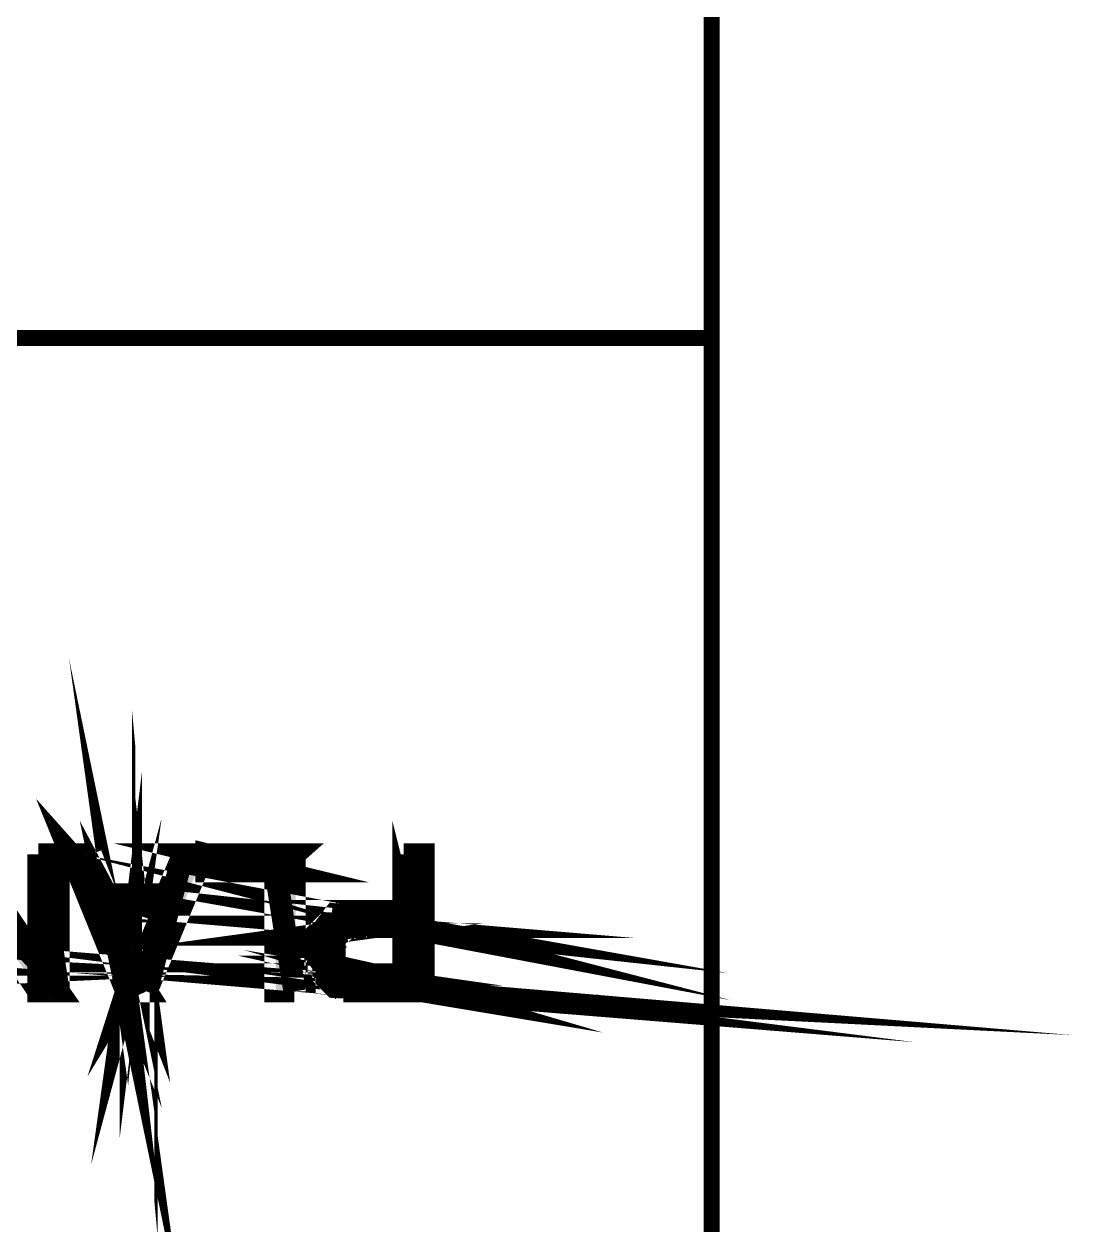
# Model space of a CAD drawing. Header units: inches. Extents: x -524 to 1067, y -71 to 1110.
# Drawn here: x 1006.1 to 1066.7, y 608.4 to 677.9 of the extents above; entities that cross this region are included whole.
import ezdxf

# ---------------------------------------------------------------- set-up
doc = ezdxf.new("R2010")
doc.units = ezdxf.units.IN
doc.header["$MEASUREMENT"] = 0
doc.layers.add('H', color=7, linetype='Continuous')
doc.layers.add('P', color=7, linetype='Continuous')

msp = doc.modelspace()

# ---------------------------------------------------------------- hatches: boundary and pattern name
at = {"layer": 'H', "linetype": 'Continuous'}
for points in [[(1006.891092133144, 623.515823617281), (1006.891092133144, 621.906245108712), (1002.770425157692, 628.1511177349279), (1002.770425157692, 629.7606962434966), (1006.891092133144, 623.515823617281)], [(1006.891092133144, 621.906245108712), (1006.891092133144, 629.7606962434966), (1008.048090743612, 621.906245108712), (1006.891092133144, 621.906245108712)], [(1008.048090743612, 621.906245108712), (1006.891092133144, 629.7606962434966), (1008.048090743612, 629.7606962434966), (1008.048090743612, 621.906245108712)], [(1011.332944842731, 626.541539226359), (1012.041013392986, 621.906245108712), (1008.756159293866, 629.7606962434966), (1010.884014782518, 627.4430491846731), (1014.099521961768, 626.541539226359), (1011.332944842731, 626.541539226359)], [(1010.884014782518, 627.4430491846731), (1008.756159293866, 629.7606962434966), (1009.916807742222, 629.7606962434966), (1010.884014782518, 627.4430491846731)], [(1013.201661841342, 621.906245108712), (1014.099521961768, 626.541539226359), (1014.35866045181, 627.4430491846731), (1015.260170410124, 629.7606962434966), (1013.201661841342, 621.906245108712)], [(1013.201661841342, 621.906245108712), (1015.260170410124, 629.7606962434966), (1016.417169020592, 629.7606962434966), (1013.201661841342, 621.906245108712)], [(1016.676307510633, 628.8591862851825), (1016.676307510633, 629.7606962434966), (1021.764181526381, 629.7606962434966), (1020.603533078025, 628.8591862851825), (1016.676307510633, 628.8591862851825)], [(1021.764181526381, 621.906245108712), (1020.603533078025, 628.8591862851825), (1021.764181526381, 629.7606962434966), (1021.764181526381, 621.906245108712)], [(1028.005404314709, 625.5743321860626), (1025.946895745927, 626.541539226359), (1028.005404314709, 626.541539226359), (1028.005404314709, 629.7606962434966), (1029.166052763065, 629.7606962434966), (1029.166052763065, 621.906245108712), (1028.005404314709, 625.5743321860626)], [(1020.603533078025, 621.906245108712), (1020.603533078025, 628.8591862851825), (1021.764181526381, 621.906245108712), (1020.603533078025, 621.906245108712)], [(1014.099521961768, 626.541539226359), (1010.884014782518, 627.4430491846731), (1014.35866045181, 627.4430491846731), (1014.099521961768, 626.541539226359)], [(1012.041013392986, 621.906245108712), (1011.332944842731, 626.541539226359), (1012.234454801045, 624.4173335755947), (1012.041013392986, 621.906245108712)], [(1013.201661841342, 621.906245108712), (1013.201661841342, 624.2238921675355), (1014.099521961768, 626.541539226359), (1013.201661841342, 621.906245108712)], [(1028.005404314709, 625.5743321860626), (1023.629248687104, 625.8334706761044), (1023.822690095163, 626.092609166146), (1028.005404314709, 625.5743321860626)], [(1028.005404314709, 625.5743321860626), (1023.822690095163, 626.092609166146), (1024.081828585204, 626.2824007363174), (1028.005404314709, 625.5743321860626)], [(1028.005404314709, 625.5743321860626), (1024.081828585204, 626.2824007363174), (1024.271620155376, 626.2824007363174), (1028.005404314709, 625.5743321860626)], [(1028.005404314709, 625.5743321860626), (1024.271620155376, 626.2824007363174), (1024.530758645418, 626.541539226359), (1024.78989713546, 626.541539226359), (1028.005404314709, 625.5743321860626)], [(1028.005404314709, 625.5743321860626), (1024.78989713546, 626.541539226359), (1025.238827195672, 626.541539226359), (1028.005404314709, 625.5743321860626)], [(1028.005404314709, 625.5743321860626), (1025.238827195672, 626.541539226359), (1025.946895745927, 626.541539226359), (1028.005404314709, 625.5743321860626)], [(1023.180318626891, 625.1254021258496), (1024.465061563435, 625.3188435339089), (1024.78989713546, 625.3845406158912), (1024.465061563435, 625.3188435339089), (1024.271620155376, 625.1254021258496), (1024.271620155376, 624.9319607177903), (1024.081828585204, 624.6764720656365), (1024.081828585204, 624.2238921675355), (1022.921180136849, 624.2238921675355), (1022.921180136849, 624.4173335755947), (1023.180318626891, 624.6764720656365), (1023.180318626891, 625.1254021258496)], [(1023.180318626891, 625.1254021258496), (1023.370110197062, 625.3845406158912), (1024.979688705631, 625.5743321860626), (1024.78989713546, 625.3845406158912), (1023.180318626891, 625.1254021258496)], [(1023.370110197062, 625.5743321860626), (1023.629248687104, 625.8334706761044), (1028.005404314709, 625.5743321860626), (1023.370110197062, 625.5743321860626)], [(1023.370110197062, 625.3845406158912), (1023.370110197062, 625.5743321860626), (1024.979688705631, 625.5743321860626), (1023.370110197062, 625.3845406158912)], [(1029.166052763065, 621.906245108712), (1028.005404314709, 622.8077550670259), (1028.005404314709, 625.5743321860626), (1029.166052763065, 621.906245108712)], [(1012.041013392986, 621.906245108712), (1012.234454801045, 624.4173335755947), (1012.234454801045, 623.7749621073225), (1012.041013392986, 621.906245108712)], [(1013.201661841342, 621.906245108712), (1012.9425233513, 623.7749621073225), (1012.9425233513, 623.9647536774937), (1013.201661841342, 624.2238921675355), (1013.201661841342, 621.906245108712)], [(1023.180318626891, 623.3223822092216), (1023.180318626891, 623.7749621073225), (1022.921180136849, 623.9647536774937), (1022.921180136849, 624.2238921675355), (1024.081828585204, 623.9647536774937), (1024.081828585204, 623.7749621073225), (1024.271620155376, 623.515823617281), (1024.271620155376, 623.3223822092216), (1023.180318626891, 623.3223822092216)], [(1024.081828585204, 623.9647536774937), (1022.921180136849, 624.2238921675355), (1024.081828585204, 624.2238921675355), (1024.081828585204, 623.9647536774937)], [(1012.041013392986, 621.906245108712), (1012.234454801045, 623.7749621073225), (1012.493593291087, 623.515823617281), (1012.041013392986, 621.906245108712)], [(1012.041013392986, 621.906245108712), (1012.493593291087, 623.515823617281), (1012.493593291087, 623.3223822092216), (1012.683384861258, 623.0668935570677), (1012.041013392986, 621.906245108712)], [(1013.201661841342, 621.906245108712), (1012.683384861258, 622.8077550670259), (1012.683384861258, 623.0668935570677), (1012.9425233513, 623.3223822092216), (1013.201661841342, 621.906245108712)], [(1013.201661841342, 621.906245108712), (1012.9425233513, 623.3223822092216), (1012.9425233513, 623.7749621073225), (1013.201661841342, 621.906245108712)], [(1023.370110197062, 622.8077550670259), (1023.370110197062, 623.0668935570677), (1023.180318626891, 623.0668935570677), (1023.180318626891, 623.3223822092216), (1024.271620155376, 623.3223822092216), (1024.530758645418, 623.0668935570677), (1024.78989713546, 623.0668935570677), (1024.78989713546, 622.8077550670259), (1023.370110197062, 622.8077550670259)], [(1012.041013392986, 621.906245108712), (1012.683384861258, 623.0668935570677), (1012.683384861258, 622.6143136589666), (1012.041013392986, 621.906245108712)], [(1012.041013392986, 621.906245108712), (1012.683384861258, 622.6143136589666), (1012.683384861258, 622.8077550670259), (1013.201661841342, 621.906245108712), (1012.041013392986, 621.906245108712)], [(1029.166052763065, 621.906245108712), (1023.629248687104, 622.358825006813), (1023.629248687104, 622.6143136589666), (1023.370110197062, 622.8077550670259), (1029.166052763065, 621.906245108712)], [(1029.166052763065, 621.906245108712), (1023.370110197062, 622.8077550670259), (1025.946895745927, 622.8077550670259), (1029.166052763065, 621.906245108712)], [(1029.166052763065, 621.906245108712), (1025.946895745927, 622.8077550670259), (1028.005404314709, 622.8077550670259), (1029.166052763065, 621.906245108712)], [(1029.166052763065, 621.906245108712), (1024.081828585204, 622.0996865167713), (1023.888387177146, 622.358825006813), (1023.629248687104, 622.358825006813), (1023.822690095163, 622.358825006813), (1023.888387177146, 622.358825006813), (1029.166052763065, 621.906245108712)], [(1029.166052763065, 621.906245108712), (1024.081828585204, 622.0996865167713), (1024.271620155376, 622.0996865167713), (1029.166052763065, 621.906245108712)], [(1024.530758645418, 621.906245108712), (1024.271620155376, 622.0996865167713), (1029.166052763065, 621.906245108712), (1024.530758645418, 621.906245108712)]]:
    msp.add_hatch(color=256, dxfattribs=at).paths.add_polyline_path(points)

# ---------------------------------------------------------------- linework, layer by layer
at = {"layer": 'P'}
for points, const_width in [([(322.0245613318464, -70.81108698948174), (322.0245613318464, 746.8657448771235), (1045.838512235043, 746.8657448771235), (1045.838512235043, -42.29125373334466)], 0.927058823529412), ([(1045.838512235043, 659.6966666001433), (322.0245613318464, 659.6966666001433)], 0.927058823529412), ([(1011.332944842731, 626.5415392263592), (1010.818317700536, 627.5087462666554), (1011.975316311004, 621.906245108712), (1011.332944842731, 626.5415392263592)], 1.288392774432608), ([(1013.135964759359, 621.906245108712), (1012.9425233513, 624.0304507594763), (1012.9425233513, 623.7749621073226)], 1.288392774432608), ([(1011.975316311004, 621.906245108712), (1012.234454801045, 624.0304507594763), (1012.234454801045, 623.7749621073226)], 1.288392774432608), ([(1012.9425233513, 623.3223822092218), (1013.135964759359, 621.906245108712), (1012.9425233513, 623.5815206992634), (1012.9425233513, 623.3223822092218)], 1.288392774432608), ([(1010.818317700536, 627.5087462666554), (1011.975316311004, 621.906245108712), (1008.756159293866, 629.8263933254791), (1010.818317700536, 627.5087462666554)], 1.288392774432608), ([(1002.704728075709, 628.151117734928), (1002.704728075709, 629.8263933254791), (1006.891092133144, 623.5815206992634)], 1.288392774432608), ([(1012.427896209105, 623.5815206992634), (1011.975316311004, 621.906245108712), (1012.234454801045, 623.7749621073226)], 1.288392774432608), ([(1028.005404314709, 625.6400292680453), (1028.005404314709, 626.5415392263592), (1029.166052763065, 621.906245108712)], 1.288392774432608), ([(1006.891092133144, 629.8263933254791), (1006.891092133144, 623.5815206992634), (1008.048090743612, 621.906245108712)], 1.288392774432608), ([(1008.048090743612, 621.906245108712), (1006.891092133144, 629.8263933254791)], 1.288392774432608), ([(1008.048090743612, 621.906245108712), (1006.891092133144, 629.8263933254791)], 1.288392774432608), ([(1006.891092133144, 629.8263933254791), (1008.048090743612, 629.8263933254791), (1008.048090743612, 621.906245108712)], 1.288392774432608), ([(1010.818317700536, 627.5087462666554), (1008.756159293866, 629.8263933254791)], 1.288392774432608), ([(1008.756159293866, 629.8263933254791), (1009.916807742222, 629.8263933254791)], 1.288392774432608), ([(1009.916807742222, 629.8263933254791), (1010.818317700536, 627.5087462666554)], 1.288392774432608), ([(1020.603533078025, 628.8591862851827), (1016.610610428651, 629.8263933254791), (1021.698484444399, 629.8263933254791), (1020.603533078025, 628.8591862851827)], 1.288392774432608), ([(1013.135964759359, 621.906245108712), (1014.292963369827, 627.5087462666554), (1015.260170410124, 629.8263933254791)], 1.288392774432608), ([(1015.260170410124, 629.8263933254791), (1013.135964759359, 621.906245108712)], 1.288392774432608), ([(1013.135964759359, 621.906245108712), (1015.260170410124, 629.8263933254791), (1016.417169020592, 629.8263933254791)], 1.288392774432608), ([(1016.417169020592, 629.8263933254791), (1013.135964759359, 621.906245108712)], 1.288392774432608), ([(1016.610610428651, 628.8591862851827), (1020.603533078025, 628.8591862851827), (1016.610610428651, 629.8263933254791), (1016.610610428651, 628.8591862851827)], 1.288392774432608), ([(1021.698484444399, 629.8263933254791), (1020.603533078025, 628.8591862851827)], 1.288392774432608), ([(1021.698484444399, 621.906245108712), (1021.698484444399, 629.8263933254791)], 1.288392774432608), ([(1029.166052763065, 621.906245108712), (1028.005404314709, 629.8263933254791)], 1.288392774432608), ([(1028.005404314709, 629.8263933254791), (1028.005404314709, 626.5415392263592)], 1.288392774432608), ([(1029.166052763065, 621.906245108712), (1028.005404314709, 629.8263933254791)], 1.288392774432608), ([(1028.005404314709, 629.8263933254791), (1029.166052763065, 629.8263933254791), (1029.166052763065, 621.906245108712)], 1.288392774432608), ([(1024.271620155376, 626.3480978183), (1028.005404314709, 625.6400292680453), (1024.530758645418, 626.5415392263592)], 1.288392774432608), ([(1020.603533078025, 628.8591862851827), (1021.698484444399, 621.906245108712)], 1.288392774432608), ([(1021.698484444399, 621.906245108712), (1020.603533078025, 621.906245108712), (1020.603533078025, 628.8591862851827)], 1.288392774432608), ([(1020.603533078025, 628.8591862851827), (1021.698484444399, 621.906245108712)], 1.288392774432608), ([(1006.891092133144, 623.5815206992634), (1002.704728075709, 628.151117734928)], 1.288392774432608), ([(1002.704728075709, 628.151117734928), (1006.891092133144, 621.906245108712)], 1.288392774432608), ([(1006.891092133144, 623.5815206992634), (1002.704728075709, 628.151117734928)], 1.288392774432608), ([(1024.016131503222, 626.3480978183), (1023.822690095163, 626.0926091661461), (1028.005404314709, 625.6400292680453), (1024.016131503222, 626.3480978183)], 1.288392774432608), ([(1010.818317700536, 627.5087462666554), (1014.292963369827, 627.5087462666554), (1010.818317700536, 627.5087462666554), (1010.818317700536, 627.5087462666554), (1014.292963369827, 627.5087462666554)], 1.288392774432608), ([(1010.818317700536, 627.5087462666554), (1014.099521961768, 626.5415392263592)], 1.288392774432608), ([(1011.332944842731, 626.5415392263592), (1010.818317700536, 627.5087462666554)], 1.288392774432608), ([(1010.818317700536, 627.5087462666554), (1014.099521961768, 626.5415392263592)], 1.288392774432608), ([(1014.099521961768, 626.5415392263592), (1013.135964759359, 621.906245108712), (1014.292963369827, 627.5087462666554), (1014.099521961768, 626.5415392263592)], 1.288392774432608), ([(1014.099521961768, 626.5415392263592), (1014.292963369827, 627.5087462666554)], 1.288392774432608), ([(1012.234454801045, 624.4830306575775), (1011.975316311004, 621.906245108712), (1011.332944842731, 626.5415392263592)], 1.288392774432608), ([(1012.683384861258, 623.0668935570677), (1011.975316311004, 621.906245108712), (1012.427896209105, 623.3223822092218)], 1.288392774432608), ([(1011.332944842731, 626.5415392263592), (1012.234454801045, 624.4830306575775)], 1.288392774432608), ([(1014.099521961768, 626.5415392263592), (1011.332944842731, 626.5415392263592)], 1.288392774432608), ([(1014.099521961768, 626.5415392263592), (1013.135964759359, 624.2238921675357)], 1.288392774432608), ([(1013.135964759359, 621.906245108712), (1014.099521961768, 626.5415392263592)], 1.288392774432608), ([(1028.005404314709, 625.6400292680453), (1024.979688705631, 626.5415392263592), (1025.238827195672, 626.5415392263592), (1028.005404314709, 625.6400292680453)], 1.288392774432608), ([(1023.822690095163, 626.0926091661461), (1023.563551605121, 625.8334706761045)], 1.288392774432608), ([(1028.005404314709, 625.6400292680453), (1023.822690095163, 626.0926091661461)], 1.288392774432608), ([(1023.822690095163, 626.0926091661461), (1028.005404314709, 625.6400292680453), (1023.822690095163, 626.0926091661461), (1023.822690095163, 626.0926091661461)], 1.288392774432608), ([(1024.016131503222, 626.3480978183), (1028.005404314709, 625.6400292680453)], 1.288392774432608), ([(1028.005404314709, 625.6400292680453), (1024.271620155376, 626.3480978183), (1024.016131503222, 626.3480978183)], 1.288392774432608), ([(1024.530758645418, 626.5415392263592), (1024.271620155376, 626.3480978183)], 1.288392774432608), ([(1028.005404314709, 625.6400292680453), (1024.271620155376, 626.3480978183)], 1.288392774432608), ([(1024.271620155376, 626.3480978183), (1024.271620155376, 626.3480978183)], 1.288392774432608), ([(1024.271620155376, 626.3480978183), (1028.005404314709, 625.6400292680453)], 1.288392774432608), ([(1028.005404314709, 625.6400292680453), (1024.530758645418, 626.5415392263592)], 1.288392774432608), ([(1024.530758645418, 626.5415392263592), (1024.724200053477, 626.5415392263592)], 1.288392774432608), ([(1024.724200053477, 626.5415392263592), (1028.005404314709, 625.6400292680453)], 1.288392774432608), ([(1024.724200053477, 626.5415392263592), (1028.005404314709, 625.6400292680453)], 1.288392774432608), ([(1024.979688705631, 626.5415392263592), (1024.724200053477, 626.5415392263592)], 1.288392774432608), ([(1028.005404314709, 625.6400292680453), (1024.979688705631, 626.5415392263592)], 1.288392774432608), ([(1025.238827195672, 626.5415392263592), (1028.005404314709, 625.6400292680453)], 1.288392774432608), ([(1025.432268603732, 626.5415392263592), (1025.238827195672, 626.5415392263592)], 1.288392774432608), ([(1028.005404314709, 625.6400292680453), (1025.432268603732, 626.5415392263592)], 1.288392774432608), ([(1028.005404314709, 625.6400292680453), (1025.432268603732, 626.5415392263592)], 1.288392774432608), ([(1025.432268603732, 626.5415392263592), (1025.881198663945, 626.5415392263592), (1028.005404314709, 625.6400292680453)], 1.288392774432608), ([(1028.005404314709, 626.5415392263592), (1025.881198663945, 626.5415392263592)], 1.288392774432608), ([(1025.881198663945, 626.5415392263592), (1025.881198663945, 626.5415392263592), (1028.005404314709, 626.5415392263592)], 1.288392774432608), ([(1025.881198663945, 626.5415392263592), (1028.005404314709, 625.6400292680453), (1025.881198663945, 626.5415392263592), (1028.005404314709, 625.6400292680453), (1028.005404314709, 626.5415392263592)], 1.288392774432608), ([(1028.005404314709, 626.5415392263592), (1025.881198663945, 626.5415392263592)], 1.288392774432608), ([(1028.005404314709, 626.5415392263592), (1029.166052763065, 621.906245108712)], 1.288392774432608), ([(1013.135964759359, 621.906245108712), (1012.683384861258, 623.0668935570677), (1012.683384861258, 622.8734521490085)], 1.288392774432608), ([(1024.530758645418, 625.3845406158912), (1023.114621544908, 625.1910992078319), (1024.271620155376, 625.1910992078319), (1024.530758645418, 625.3845406158912)], 1.288392774432608), ([(1024.724200053477, 625.3845406158912), (1023.114621544908, 625.1910992078319), (1023.370110197062, 625.3845406158912)], 1.288392774432608), ([(1025.881198663945, 625.6400292680453), (1023.563551605121, 625.8334706761045), (1023.370110197062, 625.6400292680453), (1025.881198663945, 625.6400292680453)], 1.288392774432608), ([(1024.724200053477, 625.3845406158912), (1023.114621544908, 625.1910992078319), (1024.724200053477, 625.3845406158912)], 1.288392774432608), ([(1023.370110197062, 625.3845406158912), (1024.979688705631, 625.6400292680453)], 1.288392774432608), ([(1024.979688705631, 625.6400292680453), (1023.370110197062, 625.3845406158912)], 1.288392774432608), ([(1023.370110197062, 625.3845406158912), (1025.238827195672, 625.6400292680453)], 1.288392774432608), ([(1023.370110197062, 625.3845406158912), (1025.238827195672, 625.6400292680453)], 1.288392774432608), ([(1025.238827195672, 625.6400292680453), (1023.370110197062, 625.6400292680453), (1023.370110197062, 625.3845406158912)], 1.288392774432608), ([(1025.238827195672, 625.6400292680453), (1023.370110197062, 625.6400292680453)], 1.288392774432608), ([(1023.370110197062, 625.6400292680453), (1025.432268603732, 625.6400292680453)], 1.288392774432608), ([(1023.370110197062, 625.6400292680453), (1025.432268603732, 625.6400292680453), (1025.687757255886, 625.6400292680453)], 1.288392774432608), ([(1025.687757255886, 625.6400292680453), (1023.370110197062, 625.6400292680453)], 1.288392774432608), ([(1025.881198663945, 625.6400292680453), (1023.370110197062, 625.6400292680453), (1025.881198663945, 625.6400292680453)], 1.288392774432608), ([(1024.724200053477, 625.3845406158912), (1023.370110197062, 625.3845406158912)], 1.288392774432608), ([(1024.724200053477, 625.3845406158912), (1023.370110197062, 625.3845406158912)], 1.288392774432608), ([(1023.370110197062, 625.3845406158912), (1024.724200053477, 625.3845406158912), (1024.724200053477, 625.3845406158912), (1023.370110197062, 625.3845406158912)], 1.288392774432608), ([(1025.881198663945, 625.6400292680453), (1023.563551605121, 625.8334706761045)], 1.288392774432608), ([(1023.563551605121, 625.8334706761045), (1028.005404314709, 625.6400292680453)], 1.288392774432608), ([(1023.563551605121, 625.8334706761045), (1028.005404314709, 625.6400292680453)], 1.288392774432608), ([(1023.563551605121, 625.8334706761045), (1028.005404314709, 625.6400292680453), (1023.563551605121, 625.8334706761045)], 1.288392774432608), ([(1023.563551605121, 625.8334706761045), (1023.563551605121, 625.8334706761045)], 1.288392774432608), ([(1024.979688705631, 625.6400292680453), (1024.724200053477, 625.3845406158912)], 1.288392774432608), ([(1025.238827195672, 625.6400292680453), (1024.979688705631, 625.6400292680453)], 1.288392774432608), ([(1025.432268603732, 625.6400292680453), (1025.238827195672, 625.6400292680453)], 1.288392774432608), ([(1028.005404314709, 625.6400292680453), (1025.881198663945, 625.6400292680453)], 1.288392774432608), ([(1028.005404314709, 625.6400292680453), (1028.005404314709, 622.8734521490085), (1029.166052763065, 621.906245108712)], 1.288392774432608), ([(1029.166052763065, 621.906245108712), (1028.005404314709, 625.6400292680453)], 1.288392774432608), ([(1029.166052763065, 621.906245108712), (1028.005404314709, 625.6400292680453)], 1.288392774432608), ([(1013.135964759359, 621.906245108712), (1012.9425233513, 624.0304507594763), (1013.135964759359, 624.2238921675357), (1013.135964759359, 621.906245108712)], 1.288392774432608), ([(1024.016131503222, 624.4830306575775), (1022.921180136849, 624.4830306575775), (1023.114621544908, 624.6764720656367)], 1.288392774432608), ([(1023.114621544908, 625.1910992078319), (1024.271620155376, 625.1910992078319), (1023.114621544908, 625.1910992078319), (1023.114621544908, 625.1910992078319), (1024.271620155376, 625.1910992078319)], 1.288392774432608), ([(1023.114621544908, 625.1910992078319), (1024.271620155376, 624.9319607177904)], 1.288392774432608), ([(1023.114621544908, 625.1910992078319), (1024.271620155376, 624.9319607177904)], 1.288392774432608), ([(1024.271620155376, 624.9319607177904), (1023.114621544908, 624.9319607177904), (1023.114621544908, 625.1910992078319)], 1.288392774432608), ([(1024.271620155376, 624.9319607177904), (1023.114621544908, 624.9319607177904)], 1.288392774432608), ([(1023.114621544908, 624.9319607177904), (1024.016131503222, 624.6764720656367), (1024.271620155376, 624.9319607177904)], 1.288392774432608), ([(1023.114621544908, 624.9319607177904), (1024.016131503222, 624.6764720656367)], 1.288392774432608), ([(1024.016131503222, 624.6764720656367), (1023.114621544908, 624.6764720656367), (1023.114621544908, 624.9319607177904)], 1.288392774432608), ([(1024.016131503222, 624.6764720656367), (1023.114621544908, 624.6764720656367)], 1.288392774432608), ([(1023.114621544908, 624.6764720656367), (1024.016131503222, 624.4830306575775)], 1.288392774432608), ([(1023.114621544908, 624.6764720656367), (1024.016131503222, 624.4830306575775)], 1.288392774432608), ([(1024.016131503222, 624.4830306575775), (1024.016131503222, 624.6764720656367)], 1.288392774432608), ([(1024.271620155376, 624.9319607177904), (1024.271620155376, 625.1910992078319)], 1.288392774432608), ([(1023.563551605121, 622.3588250068133), (1029.166052763065, 621.906245108712), (1023.563551605121, 622.6143136589667), (1023.563551605121, 622.3588250068133)], 1.288392774432608), ([(1011.975316311004, 621.906245108712), (1012.234454801045, 624.0304507594763), (1012.234454801045, 624.4830306575775)], 1.288392774432608), ([(1012.234454801045, 624.4830306575775), (1011.975316311004, 621.906245108712)], 1.288392774432608), ([(1011.975316311004, 621.906245108712), (1012.683384861258, 622.8734521490085), (1012.683384861258, 622.6143136589667)], 1.288392774432608), ([(1013.135964759359, 621.906245108712), (1012.683384861258, 623.0668935570677), (1012.9425233513, 623.3223822092218), (1013.135964759359, 621.906245108712)], 1.288392774432608), ([(1013.135964759359, 624.2238921675357), (1013.135964759359, 621.906245108712)], 1.288392774432608), ([(1013.135964759359, 624.2238921675357), (1013.135964759359, 621.906245108712), (1013.135964759359, 624.2238921675357), (1013.135964759359, 624.2238921675357)], 1.288392774432608), ([(1024.016131503222, 624.4830306575775), (1022.921180136849, 624.4830306575775)], 1.288392774432608), ([(1022.921180136849, 624.4830306575775), (1024.016131503222, 624.2238921675357)], 1.288392774432608), ([(1022.921180136849, 624.4830306575775), (1024.016131503222, 624.2238921675357)], 1.288392774432608), ([(1024.016131503222, 624.2238921675357), (1022.921180136849, 624.2238921675357), (1022.921180136849, 624.4830306575775)], 1.288392774432608), ([(1022.921180136849, 624.2238921675357), (1024.016131503222, 624.0304507594763), (1022.921180136849, 624.2238921675357), (1024.016131503222, 624.0304507594763)], 1.288392774432608), ([(1024.016131503222, 624.0304507594763), (1022.921180136849, 624.0304507594763), (1022.921180136849, 624.2238921675357)], 1.288392774432608), ([(1024.016131503222, 624.2238921675357), (1022.921180136849, 624.2238921675357)], 1.288392774432608), ([(1022.921180136849, 624.2238921675357), (1024.016131503222, 624.2238921675357)], 1.288392774432608), ([(1024.016131503222, 624.2238921675357), (1022.921180136849, 624.2238921675357)], 1.288392774432608), ([(1022.921180136849, 624.2238921675357), (1024.016131503222, 624.0304507594763)], 1.288392774432608), ([(1024.016131503222, 624.0304507594763), (1022.921180136849, 624.0304507594763)], 1.288392774432608), ([(1022.921180136849, 624.0304507594763), (1024.016131503222, 623.7749621073226)], 1.288392774432608), ([(1022.921180136849, 624.0304507594763), (1024.016131503222, 623.7749621073226)], 1.288392774432608), ([(1024.016131503222, 623.7749621073226), (1023.114621544908, 623.7749621073226), (1022.921180136849, 624.0304507594763)], 1.288392774432608), ([(1024.016131503222, 624.2238921675357), (1024.016131503222, 624.4830306575775)], 1.288392774432608), ([(1024.016131503222, 624.0304507594763), (1024.016131503222, 624.2238921675357)], 1.288392774432608), ([(1024.016131503222, 623.7749621073226), (1024.016131503222, 624.0304507594763)], 1.288392774432608), ([(1024.016131503222, 622.1653835987538), (1029.166052763065, 621.906245108712), (1023.822690095163, 622.3588250068133), (1024.016131503222, 622.1653835987538)], 1.288392774432608), ([(1006.891092133144, 623.5815206992634), (1008.048090743612, 621.906245108712), (1006.891092133144, 621.906245108712), (1006.891092133144, 623.5815206992634)], 1.288392774432608), ([(1006.891092133144, 621.906245108712), (1006.891092133144, 623.5815206992634)], 1.288392774432608), ([(1012.234454801045, 623.7749621073226), (1011.975316311004, 621.906245108712)], 1.288392774432608), ([(1012.427896209105, 623.5815206992634), (1011.975316311004, 621.906245108712)], 1.288392774432608), ([(1012.427896209105, 623.5815206992634), (1011.975316311004, 621.906245108712), (1012.427896209105, 623.5815206992634)], 1.288392774432608), ([(1011.975316311004, 621.906245108712), (1012.427896209105, 623.3223822092218)], 1.288392774432608), ([(1012.234454801045, 623.7749621073226), (1012.427896209105, 623.5815206992634)], 1.288392774432608), ([(1012.427896209105, 623.3223822092218), (1012.427896209105, 623.5815206992634)], 1.288392774432608), ([(1012.427896209105, 623.5815206992634), (1012.427896209105, 623.5815206992634)], 1.288392774432608), ([(1012.427896209105, 623.3223822092218), (1012.683384861258, 623.0668935570677)], 1.288392774432608), ([(1013.135964759359, 621.906245108712), (1012.9425233513, 623.5815206992634), (1012.9425233513, 623.7749621073226)], 1.288392774432608), ([(1012.9425233513, 623.7749621073226), (1013.135964759359, 621.906245108712)], 1.288392774432608), ([(1012.9425233513, 623.7749621073226), (1013.135964759359, 621.906245108712)], 1.288392774432608), ([(1023.114621544908, 623.5815206992634), (1024.271620155376, 623.3223822092218), (1023.114621544908, 623.3223822092218)], 1.288392774432608), ([(1023.370110197062, 622.8734521490085), (1029.166052763065, 621.906245108712), (1025.881198663945, 622.8734521490085)], 1.288392774432608), ([(1024.016131503222, 623.7749621073226), (1023.114621544908, 623.7749621073226)], 1.288392774432608), ([(1023.114621544908, 623.7749621073226), (1024.271620155376, 623.5815206992634)], 1.288392774432608), ([(1023.114621544908, 623.7749621073226), (1024.271620155376, 623.5815206992634)], 1.288392774432608), ([(1024.271620155376, 623.5815206992634), (1023.114621544908, 623.5815206992634), (1023.114621544908, 623.7749621073226)], 1.288392774432608), ([(1024.271620155376, 623.5815206992634), (1023.114621544908, 623.5815206992634)], 1.288392774432608), ([(1023.114621544908, 623.5815206992634), (1024.271620155376, 623.3223822092218)], 1.288392774432608), ([(1023.114621544908, 623.3223822092218), (1023.114621544908, 623.5815206992634)], 1.288392774432608), ([(1023.114621544908, 623.3223822092218), (1024.530758645418, 623.0668935570677), (1024.271620155376, 623.3223822092218)], 1.288392774432608), ([(1024.271620155376, 623.3223822092218), (1023.114621544908, 623.3223822092218)], 1.288392774432608), ([(1023.114621544908, 623.3223822092218), (1024.271620155376, 623.3223822092218)], 1.288392774432608), ([(1024.271620155376, 623.3223822092218), (1023.114621544908, 623.3223822092218)], 1.288392774432608), ([(1023.114621544908, 623.3223822092218), (1024.530758645418, 623.0668935570677)], 1.288392774432608), ([(1023.114621544908, 623.0668935570677), (1023.114621544908, 623.3223822092218)], 1.288392774432608), ([(1024.271620155376, 623.5815206992634), (1024.016131503222, 623.7749621073226)], 1.288392774432608), ([(1024.271620155376, 623.3223822092218), (1024.271620155376, 623.5815206992634)], 1.288392774432608), ([(1011.975316311004, 621.906245108712), (1012.683384861258, 622.8734521490085), (1012.683384861258, 623.0668935570677)], 1.288392774432608), ([(1012.683384861258, 623.0668935570677), (1011.975316311004, 621.906245108712)], 1.288392774432608), ([(1012.683384861258, 622.6143136589667), (1013.135964759359, 621.906245108712), (1011.975316311004, 621.906245108712)], 1.288392774432608), ([(1011.975316311004, 621.906245108712), (1012.683384861258, 622.6143136589667)], 1.288392774432608), ([(1012.683384861258, 622.6143136589667), (1011.975316311004, 621.906245108712)], 1.288392774432608), ([(1012.683384861258, 622.8734521490085), (1013.135964759359, 621.906245108712), (1012.683384861258, 622.8734521490085)], 1.288392774432608), ([(1012.683384861258, 622.8734521490085), (1013.135964759359, 621.906245108712)], 1.288392774432608), ([(1023.370110197062, 623.0668935570677), (1024.724200053477, 622.8734521490085), (1023.370110197062, 622.8734521490085), (1023.370110197062, 623.0668935570677)], 1.288392774432608), ([(1028.005404314709, 622.8734521490085), (1025.881198663945, 622.8734521490085), (1029.166052763065, 621.906245108712)], 1.288392774432608), ([(1024.530758645418, 623.0668935570677), (1023.114621544908, 623.0668935570677)], 1.288392774432608), ([(1024.530758645418, 623.0668935570677), (1023.114621544908, 623.0668935570677), (1024.724200053477, 623.0668935570677)], 1.288392774432608), ([(1023.114621544908, 623.0668935570677), (1024.724200053477, 623.0668935570677), (1023.370110197062, 623.0668935570677)], 1.288392774432608), ([(1023.370110197062, 623.0668935570677), (1023.114621544908, 623.0668935570677)], 1.288392774432608), ([(1024.724200053477, 623.0668935570677), (1023.370110197062, 623.0668935570677)], 1.288392774432608), ([(1023.370110197062, 623.0668935570677), (1024.724200053477, 622.8734521490085), (1024.724200053477, 623.0668935570677)], 1.288392774432608), ([(1025.687757255886, 622.8734521490085), (1023.370110197062, 622.8734521490085)], 1.288392774432608), ([(1023.370110197062, 622.8734521490085), (1025.687757255886, 622.8734521490085)], 1.288392774432608), ([(1025.881198663945, 622.8734521490085), (1023.370110197062, 622.8734521490085), (1025.881198663945, 622.8734521490085), (1025.881198663945, 622.8734521490085)], 1.288392774432608), ([(1025.687757255886, 622.8734521490085), (1023.370110197062, 622.8734521490085), (1025.432268603732, 622.8734521490085)], 1.288392774432608), ([(1023.370110197062, 622.8734521490085), (1025.432268603732, 622.8734521490085), (1025.238827195672, 622.8734521490085), (1023.370110197062, 622.8734521490085)], 1.288392774432608), ([(1025.238827195672, 622.8734521490085), (1023.370110197062, 622.8734521490085), (1024.979688705631, 622.8734521490085)], 1.288392774432608), ([(1023.370110197062, 622.8734521490085), (1024.979688705631, 622.8734521490085), (1024.724200053477, 622.8734521490085), (1023.370110197062, 622.8734521490085)], 1.288392774432608), ([(1029.166052763065, 621.906245108712), (1023.563551605121, 622.6143136589667), (1023.370110197062, 622.8734521490085)], 1.288392774432608), ([(1023.370110197062, 622.8734521490085), (1029.166052763065, 621.906245108712)], 1.288392774432608), ([(1025.881198663945, 622.8734521490085), (1023.370110197062, 622.8734521490085)], 1.288392774432608), ([(1024.724200053477, 623.0668935570677), (1024.530758645418, 623.0668935570677)], 1.288392774432608), ([(1024.979688705631, 622.8734521490085), (1025.238827195672, 622.8734521490085)], 1.288392774432608), ([(1025.432268603732, 622.8734521490085), (1025.687757255886, 622.8734521490085)], 1.288392774432608), ([(1025.881198663945, 622.8734521490085), (1028.005404314709, 622.8734521490085)], 1.288392774432608), ([(1028.005404314709, 622.8734521490085), (1025.881198663945, 622.8734521490085)], 1.288392774432608), ([(1025.881198663945, 622.8734521490085), (1025.881198663945, 622.8734521490085)], 1.288392774432608), ([(1029.166052763065, 621.906245108712), (1028.005404314709, 622.8734521490085)], 1.288392774432608), ([(991.8245613318466, 622.3588250068133), (987.6418471123006, 622.1653835987538), (991.6347697616752, 622.1653835987538)], 1.288392774432608), ([(1029.166052763065, 621.906245108712), (1023.822690095163, 622.3588250068133), (1023.563551605121, 622.3588250068133), (1029.166052763065, 621.906245108712)], 1.288392774432608), ([(1024.530758645418, 621.906245108712), (1024.271620155376, 622.1653835987538), (1029.166052763065, 621.906245108712)], 1.288392774432608), ([(1024.016131503222, 622.1653835987538), (1029.166052763065, 621.906245108712), (1024.016131503222, 622.1653835987538)], 1.288392774432608), ([(1024.271620155376, 622.1653835987538), (1029.166052763065, 621.906245108712), (1024.271620155376, 622.1653835987538), (1024.271620155376, 622.1653835987538)], 1.288392774432608), ([(1029.166052763065, 621.906245108712), (1024.530758645418, 621.906245108712), (1024.724200053477, 621.906245108712)], 1.288392774432608), ([(1029.166052763065, 621.906245108712), (1024.530758645418, 621.906245108712)], 1.288392774432608), ([(1029.166052763065, 621.906245108712), (1024.979688705631, 621.906245108712), (1024.724200053477, 621.906245108712), (1029.166052763065, 621.906245108712)], 1.288392774432608), ([(1024.724200053477, 621.906245108712), (1029.166052763065, 621.906245108712)], 1.288392774432608), ([(1029.166052763065, 621.906245108712), (1024.979688705631, 621.906245108712)], 1.288392774432608), ([(1024.979688705631, 621.906245108712), (1025.238827195672, 621.906245108712)], 1.288392774432608), ([(1029.166052763065, 621.906245108712), (1025.238827195672, 621.906245108712)], 1.288392774432608), ([(1025.238827195672, 621.906245108712), (1025.432268603732, 621.906245108712)], 1.288392774432608), ([(1029.166052763065, 621.906245108712), (1025.238827195672, 621.906245108712), (1025.238827195672, 621.906245108712)], 1.288392774432608), ([(1025.238827195672, 621.906245108712), (1029.166052763065, 621.906245108712)], 1.288392774432608), ([(1025.238827195672, 621.906245108712), (1029.166052763065, 621.906245108712)], 1.288392774432608), ([(1025.432268603732, 621.906245108712), (1025.881198663945, 621.906245108712), (1029.166052763065, 621.906245108712), (1025.432268603732, 621.906245108712)], 1.288392774432608), ([(1025.432268603732, 621.906245108712), (1029.166052763065, 621.906245108712)], 1.288392774432608), ([(1025.881198663945, 621.906245108712), (1029.166052763065, 621.906245108712)], 1.288392774432608), ([(1026.140337153987, 621.906245108712), (1025.881198663945, 621.906245108712)], 1.288392774432608), ([(1029.166052763065, 621.906245108712), (1026.140337153987, 621.906245108712)], 1.288392774432608)]:
    msp.add_lwpolyline(points, dxfattribs=dict(at, const_width=const_width))

doc.saveas('drawing.dxf')
